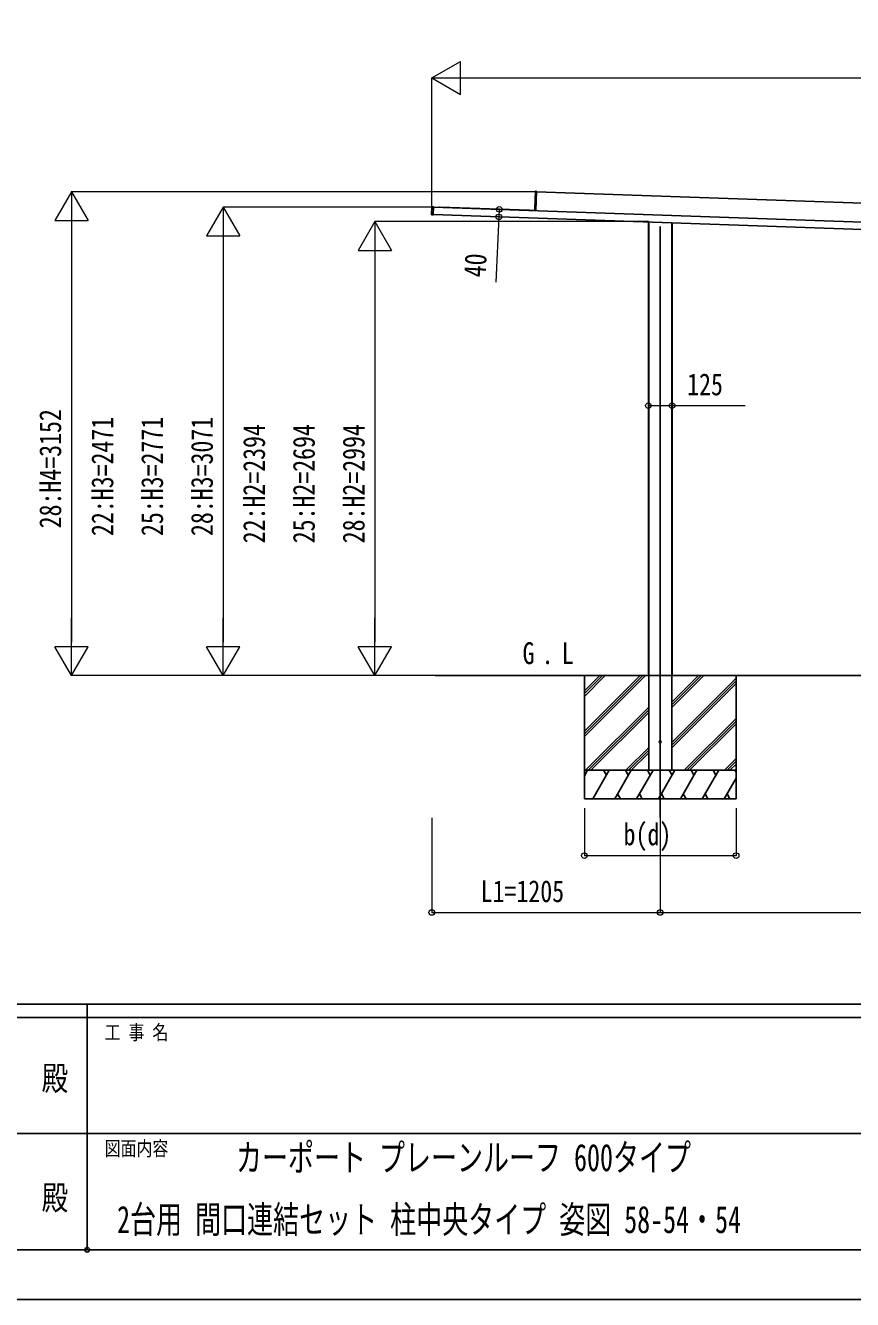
# Model space of a CAD drawing. Units: millimetres, scale not verified. Extents: x -14718 to 14718, y -10396 to 10396.
# Drawn here: x -343 to 4019, y -10394 to -3674 of the extents above; entities that cross this region are included whole.
import ezdxf
from ezdxf.enums import TextEntityAlignment as Align

# ---------------------------------------------------------------- set-up
doc = ezdxf.new("R2010")
doc.units = ezdxf.units.MM
doc.header["$LTSCALE"] = 50
doc.header["$PDMODE"] = 32
doc.header["$PDSIZE"] = 25
for name, color, linetype in [('0-2_USER1', 3, 'Continuous'), ('0-3_YKK_12', 2, 'Continuous'), ('0-4_YKK_A1', 4, 'Continuous'), ('0-6_YKK_ZWAK', 7, 'Continuous')]:
    doc.layers.add(name, color=color, linetype=linetype)
doc.layers.add('0-5_YKK_D', color=6, linetype='Continuous', lineweight=18)
doc.styles.add('ＭＳ ゴシック', font='')
doc.styles.get('ＭＳ ゴシック').set_extended_font_data('MS Gothic')

msp = doc.modelspace()

# ---------------------------------------------------------------- linework, layer by layer
at = {"layer": '0-3_YKK_12'}
msp.add_line((3004.57, -4733.5), (3004.57, -7852.3), dxfattribs=at)
at = {"layer": '0-4_YKK_A1'}
for p, q in [((2346.38, -4548.77), (2343.16, -4640.86)), ((2346.38, -4548.77), (2345.91, -4548.75)), ((2351.92, -4548.62), (2346.38, -4548.77)), ((2346.4, -4548.27), (2351.94, -4548.13)), ((2348.38, -4650.03), (2351.92, -4548.62)), ((2351.84, -4550.82), (7064.97, -4715.41)), ((2351.94, -4548.13), (2351.92, -4548.62)), ((1798.59, -4672.13), (1800.03, -4631.07)), ((1800.49, -4631.09), (1799.06, -4672.15)), ((1800.49, -4631.09), (1800.03, -4631.07)), ((1808.04, -4630.89), (1800.49, -4631.09)), ((1808.04, -4630.89), (1806.57, -4672.87)), ((7602.65, -4834.25), (1808, -4631.89)), ((1838.93, -4632.97), (1838.97, -4631.87)), ((2340.51, -4650.49), (1838.93, -4632.97)), ((2308.37, -4648.27), (1838.97, -4631.87)), ((1843.78, -4633.14), (1843.79, -4632.84)), ((1843.79, -4632.84), (1843.81, -4632.24)), ((1799.06, -4672.15), (1798.59, -4672.13)), ((1806.55, -4673.37), (1799.04, -4672.65)), ((1799.06, -4672.15), (1806.57, -4672.87)), ((1806.57, -4672.87), (1806.55, -4673.37)), ((7601.25, -4874.22), (1806.61, -4671.87)), ((2308.33, -4649.37), (2308.37, -4648.27)), ((2313.37, -4649.54), (2313.38, -4649.24)), ((2313.38, -4649.24), (2313.4, -4648.64)), ((2313.4, -4648.64), (2313.41, -4648.34)), ((2317.37, -4649.68), (2317.39, -4648.98)), ((2348.37, -4650.06), (2317.39, -4648.98)), ((2342.88, -4648.87), (2342.41, -4648.85)), ((2343.16, -4640.86), (2342.69, -4640.85)), ((2343.16, -4640.86), (2342.88, -4648.87)), ((2348.38, -4650.03), (2348.35, -4650.76)), ((2942.07, -4711.52), (2942.07, -7102.3)), ((2943.27, -4711.56), (2943.27, -7102.3)), ((2943.67, -4711.58), (2943.67, -7602.3)), ((3065.47, -4715.83), (3065.47, -7602.3)), ((3065.87, -4715.84), (3065.87, -7102.3)), ((3067.07, -4715.89), (3067.07, -7102.3)), ((1817.09, -7102.3), (8115.49, -7102.3)), ((2604.57, -7102.3), (2604.57, -7752.3)), ((2604.57, -7396.27), (2898.55, -7102.3)), ((2604.57, -7410.42), (2912.7, -7102.3)), ((2604.57, -7424.56), (2926.84, -7102.3)), ((2604.57, -7184.14), (2686.42, -7102.3)), ((2604.57, -7198.28), (2700.56, -7102.3)), ((2604.57, -7212.43), (2714.7, -7102.3)), ((3065.47, -7272.03), (3235.21, -7102.3)), ((3065.47, -7257.89), (3221.06, -7102.3)), ((3065.47, -7243.74), (3206.92, -7102.3)), ((3065.47, -7455.87), (3404.57, -7116.78)), ((3404.57, -7102.3), (3404.57, -7752.3)), ((3065.47, -7470.02), (3404.57, -7130.92)), ((3065.47, -7484.16), (3404.57, -7145.06)), ((2610.68, -7602.3), (2943.67, -7269.31)), ((2624.82, -7602.3), (2943.67, -7283.45)), ((2638.97, -7602.3), (2943.67, -7297.59)), ((3131.18, -7602.3), (3404.57, -7328.91)), ((3145.32, -7602.3), (3404.57, -7343.05)), ((3159.47, -7602.3), (3404.57, -7357.19)), ((2822.81, -7602.3), (2943.67, -7481.44)), ((2836.96, -7602.3), (2943.67, -7495.58)), ((2851.1, -7602.3), (2943.67, -7509.72)), ((3343.31, -7602.3), (3404.57, -7541.04)), ((3357.46, -7602.3), (3404.57, -7555.18)), ((3371.6, -7602.3), (3404.57, -7569.32)), ((3404.57, -7602.3), (2604.57, -7602.3)), ((2604.57, -7631.24), (2621.28, -7602.3)), ((2606.28, -7628.28), (2604.57, -7625.32)), ((2649.12, -7752.3), (2735.72, -7602.3)), ((2720.72, -7628.28), (2705.72, -7602.3)), ((2764.59, -7752.3), (2851.19, -7602.3)), ((2836.19, -7628.28), (2821.19, -7602.3)), ((2880.06, -7752.3), (2966.66, -7602.3)), ((2951.66, -7628.28), (2936.66, -7602.3)), ((2943.67, -7602.3), (3065.47, -7602.3)), ((2995.53, -7752.3), (3082.13, -7602.3)), ((3067.13, -7628.28), (3052.13, -7602.3)), ((3111, -7752.3), (3197.6, -7602.3)), ((3182.6, -7628.28), (3167.6, -7602.3)), ((3226.47, -7752.3), (3313.07, -7602.3)), ((3298.07, -7628.28), (3283.07, -7602.3)), ((3341.94, -7752.3), (3404.57, -7643.81)), ((3404.57, -7612.74), (3398.54, -7602.3)), ((2779.59, -7726.32), (2794.59, -7752.3)), ((2895.06, -7726.32), (2910.06, -7752.3)), ((3010.53, -7726.32), (3025.53, -7752.3)), ((3126, -7726.32), (3141, -7752.3)), ((3241.47, -7726.32), (3256.47, -7752.3)), ((3356.94, -7726.32), (3371.94, -7752.3)), ((2604.57, -7752.3), (3404.57, -7752.3))]:
    msp.add_line(p, q, dxfattribs=at)
for points in [[(2342.41, -4648.85), (2342.69, -4640.85), (2345.91, -4548.75)], [(1800.51, -4630.59), (1808.05, -4630.39), (1808.04, -4630.89)], [(1843.81, -4632.24), (1843.82, -4631.94), (2313.41, -4648.34)], [(2317.39, -4648.98), (2317.41, -4648.48), (2342.1, -4649.34)]]:
    msp.add_lwpolyline(points, dxfattribs=at)
msp.add_circle((3004.57, -7452.3), 5, dxfattribs=at)
for centre, radius, start, end in [((2346.41, -4548.77), 0.5, 91.5, 178), ((2348.44, -4548.59), 2.07, 171.06854, 184.93146), ((1800.52, -4631.09), 0.5, 91.5, 178), ((1802.55, -4630.91), 2.07, 171.06854, 184.93146), ((1799.09, -4672.15), 0.5, 178, 264.5), ((1801.1, -4672.47), 2.07, 171.06854, 184.93146), ((2341.91, -4648.84), 0.5, 268, 358), ((2341.91, -4648.57), 0.765, 269.05171, 301.0406), ((2342.1, -4649.1), 0.242, 269.80053, 328.78296), ((2344.98, -4634.08), 15.54, 259.3054, 261.87346), ((2342.61, -4651.05), 1.85, 83.82294, 99.58333), ((2339.65, -4648.99), 3.17, 351.51431, 355.97407), ((2341.88, -4648.84), 1, 337.89786, 358), ((2348.33, -4650.03), 0.046, 321.12762, 0.80407)]:
    msp.add_arc(centre, radius, start, end, dxfattribs=at)
for centre, ratio, start_param in [((2335.29, -4649.61), 0.038227, 0), ((2335.31, -4649.61), 0.061163, 0.0374041)]:
    msp.add_ellipse(centre, major_axis=(13.07, -0.46), ratio=ratio, start_param=start_param, end_param=0.962078, dxfattribs=at)
at = {"layer": '0-5_YKK_D', "color": 1}
for p, q in [((1799.63, -3950.72), (1951.18, -3863.22)), ((1951.18, -4038.22), (1951.18, -3863.22)), ((1799.63, -4670.14), (1799.63, -3949.72)), ((1799.63, -3950.72), (1951.18, -4038.22)), ((1799.63, -3950.72), (2102.74, -3950.72)), ((1974.63, -3950.72), (7434.63, -3950.72)), ((-100.37, -4550.72), (-187.87, -4702.27)), ((2347.84, -4550.72), (-101.37, -4550.72)), ((-100.37, -4550.72), (-12.87, -4702.27)), ((-100.37, -4550.72), (-100.37, -4853.83)), ((699.63, -4631.67), (612.13, -4783.22)), ((1800.49, -4631.67), (698.63, -4631.67)), ((699.63, -4631.67), (787.13, -4783.22)), ((699.63, -4631.67), (699.63, -4934.77)), ((-187.87, -4702.27), (-12.87, -4702.27)), ((-100.37, -4725.72), (-100.37, -6927.3)), ((1499.63, -4708.57), (1412.13, -4860.13)), ((2942.67, -4708.57), (1498.63, -4708.57)), ((1499.63, -4708.57), (1587.13, -4860.13)), ((1499.63, -4708.57), (1499.63, -5011.68)), ((612.13, -4783.22), (787.13, -4783.22)), ((699.63, -4806.67), (699.63, -6927.3)), ((1412.13, -4860.13), (1587.13, -4860.13)), ((1499.63, -4883.57), (1499.63, -6927.3)), ((-100.37, -7102.3), (-100.37, -6799.19)), ((699.63, -7102.3), (699.63, -6799.19)), ((1499.63, -7102.3), (1499.63, -6799.19)), ((-100.37, -7102.3), (-187.87, -6950.74)), ((-12.87, -6950.74), (-187.87, -6950.74)), ((-100.37, -7102.3), (-12.87, -6950.74)), ((699.63, -7102.3), (612.13, -6950.74)), ((787.13, -6950.74), (612.13, -6950.74)), ((699.63, -7102.3), (787.13, -6950.74)), ((1499.63, -7102.3), (1412.13, -6950.74)), ((1587.13, -6950.74), (1412.13, -6950.74)), ((1499.63, -7102.3), (1587.13, -6950.74)), ((1816.09, -7102.3), (-101.37, -7102.3)), ((1816.09, -7102.3), (698.63, -7102.3)), ((1816.09, -7102.3), (1498.63, -7102.3))]:
    msp.add_line(p, q, dxfattribs=at)
at = {"layer": '0-5_YKK_D'}
for p, q in [((1799.63, -7852.8), (1799.63, -8353.47)), ((2604.57, -7802.3), (2604.57, -8053.47)), ((3004.57, -7853.3), (3004.57, -8353.47)), ((3004.57, -7853.3), (3004.57, -8353.47)), ((3404.57, -7802.3), (3404.57, -8053.47)), ((2604.57, -8052.47), (3404.57, -8052.47)), ((1799.63, -8352.47), (3004.57, -8352.47)), ((3004.57, -8352.47), (6404.37, -8352.47))]:
    msp.add_line(p, q, dxfattribs=at)
for points in [[(2155.66, -4644.03), (2153.74, -4683.99), (2137.32, -5027.4)], [(2942.07, -5679.28), (3067.07, -5679.28), (3452.17, -5679.28)]]:
    msp.add_lwpolyline(points, dxfattribs=at)
for centre in [(2155.66, -4644.03), (2153.74, -4683.99), (2942.07, -5679.28), (3067.07, -5679.28), (2604.57, -8052.47), (3404.57, -8052.47), (1799.63, -8352.47), (3004.57, -8352.47), (3004.57, -8352.47)]:
    msp.add_circle(centre, 14.88, dxfattribs=at)
at = {"layer": '0-6_YKK_ZWAK'}
for p, q in [((13632.57, -8836.3), (-13667.43, -8836.3)), ((-17.43, -8836.3), (-17.43, -10131.3)), ((-17.43, -8906.3), (-4567.43, -8906.3)), ((4532.57, -8906.3), (-17.43, -8906.3)), ((-4541.18, -9518.8), (-17.43, -9518.8)), ((-17.43, -9518.8), (4532.57, -9518.8)), ((-4567.43, -10131.3), (-17.43, -10131.3)), ((-17.43, -10131.3), (4532.57, -10131.3))]:
    msp.add_line(p, q, dxfattribs=at)
msp.add_lwpolyline([(-14717.5, -10393.8), (14717.5, -10393.8), (14717.5, 10396.2), (-14717.5, 10396.2)], close=True, dxfattribs=at)
msp.add_point((-17.43, -10131.3), dxfattribs=at)

# ---------------------------------------------------------------- texts
at = {"layer": '0-2_USER1', "style": 'ＭＳ ゴシック'}
for s, height, width, p in [('G', 115.5, 0.8, (2278.45, -7076.99)), ('L', 115.5, 0.8, (2485.32, -7076.99)), ('.', 115.5, 0.8, (2379.25, -7076.99)), ('カーポート プレーンルーフ 600タイプ', 143.7, 0.7, (766.66, -9759.72)), (' 2台用 間口連結セット 柱中央タイプ 姿図 58-54・54', 143.7, 0.7, (71.52, -10086.38))]:
    msp.add_text(s, height=height, dxfattribs=dict(at, width=width)).set_placement(p, align=Align.BOTTOM_LEFT)
at = {"layer": '0-5_YKK_D', "style": 'ＭＳ ゴシック', "width": 0.8}
msp.add_text('40', height=115.5, rotation=87.262, dxfattribs=at).set_placement((2118.3, -5006.47), align=Align.BOTTOM_LEFT)
for s, p in [('125', (3146.57, -5659.28)), ('b(d)', (2811.37, -8032.47)), ('L1=1205', (2057.7, -8332.47))]:
    msp.add_text(s, height=115.5, dxfattribs=at).set_placement(p, align=Align.BOTTOM_LEFT)
at = {"layer": '0-5_YKK_D', "color": 1, "style": 'ＭＳ ゴシック', "width": 0.8}
for s, p in [('28:H4=3152', (-120.37, -6326.31)), ('22:H3=2471', (154.63, -6366.78)), ('25:H3=2771', (417.13, -6366.78)), ('28:H3=3071', (679.63, -6366.78)), ('22:H2=2394', (954.63, -6405.23)), ('25:H2=2694', (1217.13, -6405.23)), ('28:H2=2994', (1479.63, -6405.23))]:
    msp.add_text(s, height=115.5, rotation=90, dxfattribs=at).set_placement(p, align=Align.BOTTOM_LEFT)
at = {"layer": '0-6_YKK_ZWAK', "style": 'ＭＳ ゴシック', "width": 0.8}
for s, height, p in [('工 事 名', 76.98, (74.44, -9046.3)), ('殿', 128.3, (-257.83, -9329.22)), ('図面内容', 76.98, (74.44, -9658.8)), ('殿', 128.3, (-257.83, -9959.22))]:
    msp.add_text(s, height=height, dxfattribs=at).set_placement(p, align=Align.BOTTOM_LEFT)

doc.saveas('drawing.dxf')
